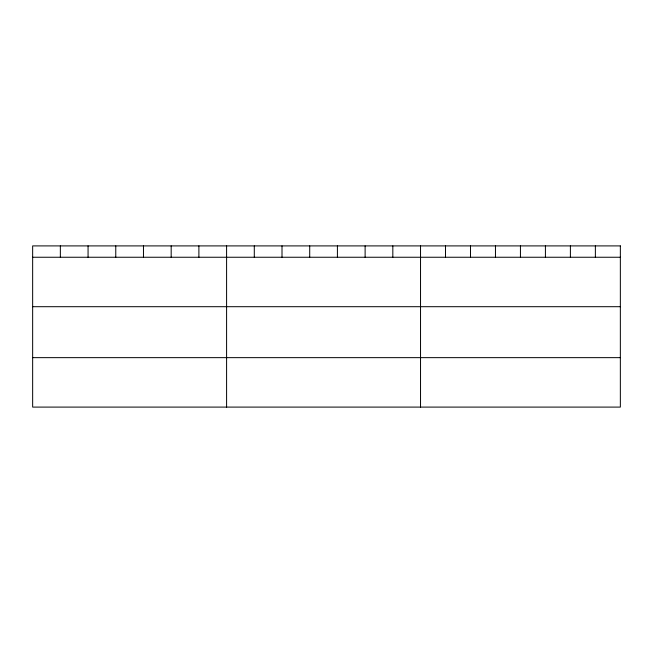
<?xml version="1.0" encoding="UTF-8"?>
<svg xmlns="http://www.w3.org/2000/svg" width="653" height="653" viewBox="0 0 653 653"><rect width="100%" height="100%" fill="white"/><g stroke="black" fill="none" stroke-linecap="round" stroke-linejoin="round"><path stroke-width="0.98" d="M32.65 257.249L620.35 257.249M32.65 306.698L620.35 306.698M32.65 357.648L620.35 357.648M595.373 245.903L595.373 257.249M570.395 245.903L570.395 257.249M545.418 245.903L545.418 257.249M520.441 245.903L520.441 257.249M495.464 245.903L495.464 257.249M470.486 245.903L470.486 257.249M445.509 245.903L445.509 257.249M420.532 245.903L420.532 407.097M392.828 245.903L392.828 257.249M365.117 245.903L365.117 257.249M337.413 245.903L337.413 257.249M309.71 245.903L309.71 257.249M282.006 245.903L282.006 257.249M254.295 245.903L254.295 257.249M226.591 245.903L226.591 407.097M198.887 245.903L198.887 257.249M171.176 245.903L171.176 257.249M143.472 245.903L143.472 257.249M115.769 245.903L115.769 257.249M88.065 245.903L88.065 257.249M60.354 245.903L60.354 257.249M620.35 245.903L32.65 245.903L32.65 407.097L620.35 407.097L620.35 245.903"/></g></svg>
